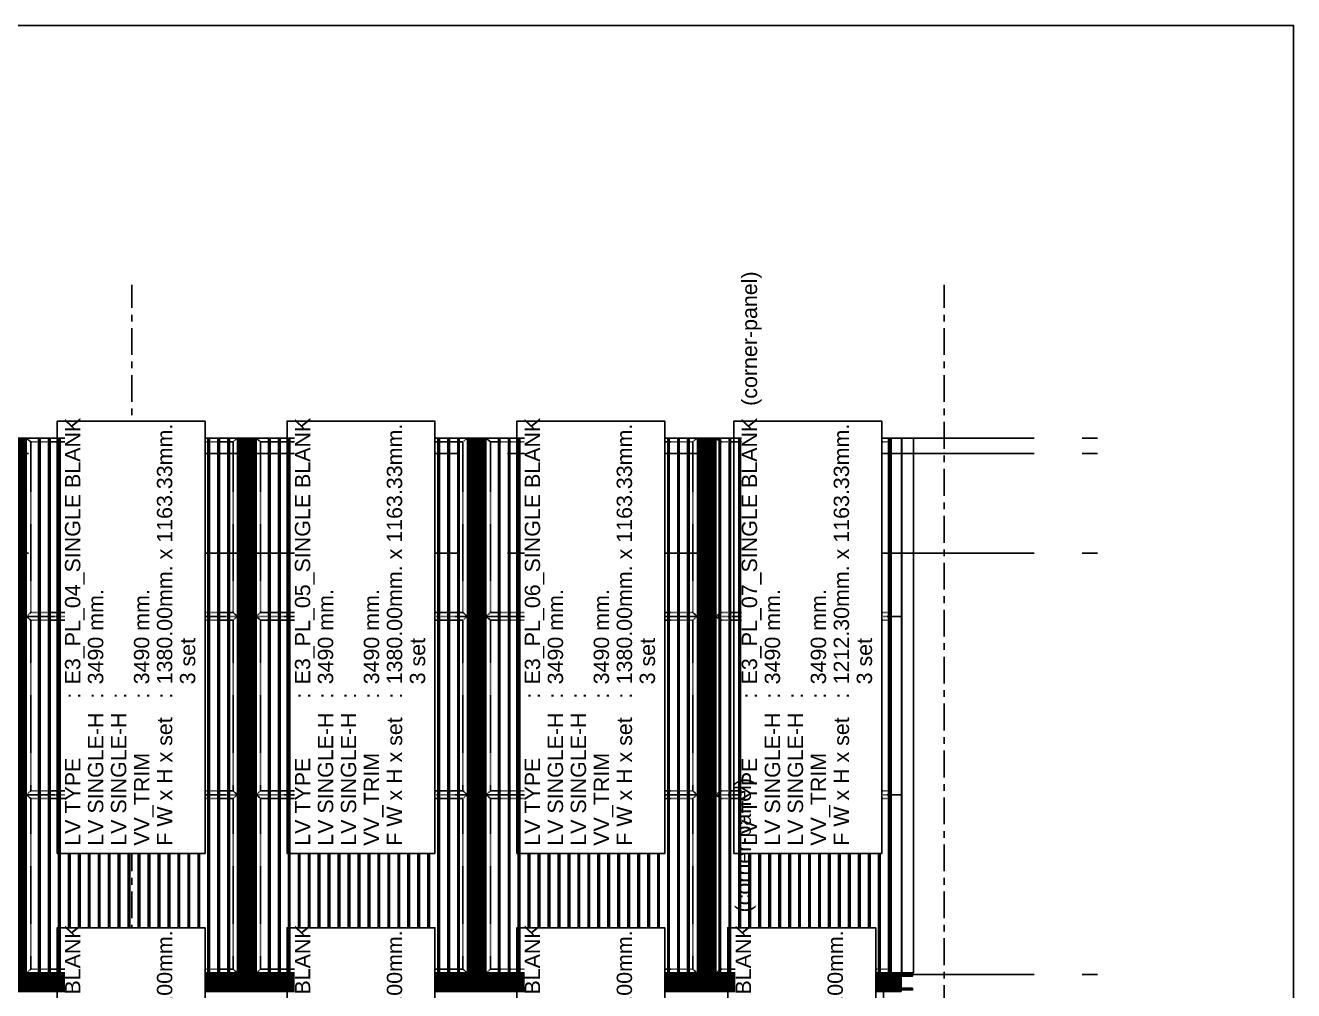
# Model space of a CAD drawing. Header units: millimetres. Extents: x -4391136 to -1798569, y -886572 to -291056.
# Drawn here: x -2402767 to -2394492, y -384595 to -378298 of the extents above; entities that cross this region are included whole.
import ezdxf
from ezdxf.enums import TextEntityAlignment as Align

# ---------------------------------------------------------------- set-up
doc = ezdxf.new("R2010")
doc.units = ezdxf.units.MM
doc.set_wipeout_variables(frame=1)
for name, pattern in [('ACM_Grid2', [9, 6, -1, 1, -1]), ('CENTER', [50.8, 31.75, -6.35, 6.35, -6.35]), ('HIDDEN', [0.375, 0.25, -0.125]), ('HIDDEN2', [4.7625, 3.175, -1.5875]), ('TA_GL_000.70000', [1.925, 0.7, -0.175, 0.175, -0.175, 0.7]), ('TA_GL_005.00000', [13.75, 5, -1.25, 1.25, -1.25, 5]), ('TA_HL_001.00000', [6.5, 3.55, -2.95])]:
    doc.linetypes.add(name, pattern=pattern)
for name, color, linetype in [('000 - 0_SYM_DWG_GRID-BUBBLE_MAIN_COLOR_1', 7, 'Continuous'), ('000 - 0_SYM_DWG_GRIDLINE_MAIN_COLOR_251', 7, 'Continuous'), ('000 - GRID', 7, 'CENTER'), ('010 - ASPG_EXTR_MAIN_COLOR_2', 7, 'Continuous'), ('010 - ASPG_EXTR_WIPEOUT_', 7, 'Continuous'), ('010 - ASPG_FRAMING_MAIN_COLOR_1', 7, 'Continuous'), ('010 - ASPG_FRAMING_MAIN_COLOR_2', 7, 'Continuous'), ('010 - ASPG_FRAMING_SUB_COLOR_2', 7, 'Continuous'), ('010 - ASPG_FRAMING_WIPEOUT_', 7, 'Continuous'), ('_[-125x65x6x8', 7, 'Continuous'), ('_PLATE-SC', 7, 'Continuous'), ('_PP-Dim', 7, 'Continuous'), ('_SC -100x100x6x8', 7, 'Continuous'), ('_SC-D1', 7, 'Continuous'), ('G-ANNO-HATCH-G251', 7, 'Continuous'), ('Xref-E1-E4$0$_Beam', 7, 'Continuous'), ('Xref-E1-E4$0$_Col', 7, 'Continuous')]:
    doc.layers.add(name, color=color, linetype=linetype)
for name, color, linetype, plot in [('000 - ESTIMATE_ASPG_MAIN_COLOR_6', 7, 'Continuous', False), ('000 - ESTIMATE_ASPG_TEXT_COLOR_1', 7, 'Continuous', False), ('000 - ESTIMATE_ASPG_WIPEOUT_', 7, 'Continuous', False), ('000_AREA_ASPG_AREA_HATCH_', 7, 'Continuous', False), ('000_AREA_ASPG_AREA_MAIN_COLOR_1', 7, 'Continuous', False)]:
    doc.layers.add(name, color=color, linetype=linetype, plot=plot)
doc.layers.add('ACM_Line_Grid Line _Existing__Lw2_', color=7, linetype='ACM_Grid2', lineweight=9)
doc.styles.add('_Arial', font='arial.ttf')
doc.styles.add('Arial', font='arial.ttf', dxfattribs={"height": 1500})
doc.styles.add('TA', font='', dxfattribs={"height": 4.5})
doc.styles.add('Xref-E1-E4$0$E4_Ent2-CRD$0$Arial', font='arial.ttf', dxfattribs={"height": 300})
doc.styles.get('TA').set_extended_font_data('Cordia New')

# ---------------------------------------------------------------- blocks, each defined once
blk = doc.blocks.new('_PL-01')
at = {"layer": 'G-ANNO-HATCH-G251'}
h = blk.add_hatch(dxfattribs=at)
h.set_pattern_fill('AR-CONC', scale=0.05)
h.set_pattern_definition([(50, (-178564.836, -85577.109), (9.10923345, -0.79695428), [0.9525, -10.4775]), (355, (-178564.836, -85577.109), (-1.76217107, 9.55284226), [0.762, -8.3820292]), (100.4514447, (-178564.077, -85577.176), (7.34706235, 8.7558876), [0.80950044, -8.90451223]), (46.1842, (-178564.836, -85574.569), (13.55395204, -2.1021164), [1.42875, -15.71625]), (96.6355576, (-178563.706, -85574.744), (11.8702067, 12.3713062), [1.2142512, -13.3567804]), (351.184151, (-178564.836, -85574.57), (11.8702067, 12.3713062), [1.1429984, -12.5729866]), (21, (-178563.566, -85575.204), (7.58071956, -5.1132599), [0.9525, -10.4775]), (326, (-178563.566, -85575.204), (3.0901014, 9.2093983), [0.762, -8.382]), (71.451445, (-178562.934, -85575.63), (10.67082096, 4.09613844), [0.80950044, -8.9044969]), (37.5, (-178564.8358, -85577.1093), (0.15443016, 4.227751944), [0, -8.2804, 0, -8.509, 0, -8.41375]), (7.5, (-178564.836, -85577.1093), (3.34098313, 5.00902874), [0, -4.8514, 0, -8.0899, 0, -3.20675]), (327.5, (-178567.668, -85577.1093), (6.77952976, -0.2864372), [0, -3.175, 0, -9.906, 0, -13.1445]), (317.5, (-178568.938, -85577.1093), (7.40645907, 1.27132455), [0, -4.1275, 0, -6.5786, 0, -9.3345])])
h.paths.add_polyline_path([(70, 0), (-70, 0), (-70, -10), (70, -10)])
h = blk.add_hatch(dxfattribs=at)
h.set_pattern_fill('ANSI32', scale=0.5, angle=90)
h.set_pattern_definition([(135, (-178371.5467, -85577.1093), (-3.36759605, -3.36759605), []), (135, (-178371.5467, -85574.8643), (-3.36759605, -3.36759605), [])])
h.paths.add_polyline_path([(70, -10), (-70, -10), (-70, -20), (70, -20)])
at = {"color": 7}
for points in [[(-70, 0), (70, 0), (70, -10), (-70, -10)], [(-70, -10), (70, -10), (70, -20), (-70, -20)]]:
    blk.add_lwpolyline(points, close=True, dxfattribs=at)
at = {"layer": 'ACM_Line_Grid Line _Existing__Lw2_', "color": 7, "lineweight": 20}
blk.add_line((0, 0), (0, -20), dxfattribs=at)
blk = doc.blocks.new('*U1440')
at = {"color": 7}
for p, q in [((-3, 4610.5), (-63, 4610.5)), ((-57.9, 4605.5), (-50, 4605.5)), ((-50, 2505.5), (-50, 4605.5)), ((-50, 4605.5), (50, 4605.5)), ((-24.8, 4582.1), (-24.8, 4568.8)), ((-24.8, 4582.1), (-23.6, 4580.8)), ((-24.8, 4568.8), (-23.6, 4570.1)), ((-22.4, 4582.1), (-23.6, 4580.8)), ((-23.6, 4580.8), (-23.6, 4570.1)), ((-23.6, 4570.1), (-22.4, 4568.8)), ((-22.4, 4582.1), (-21.2, 4580.8)), ((-22.4, 4582.1), (-22.4, 4568.8)), ((-22.4, 4568.8), (-21.2, 4570.1)), ((-20, 4582.1), (-21.2, 4580.8)), ((-21.2, 4580.8), (-21.2, 4570.1)), ((-21.2, 4570.1), (-20, 4568.8)), ((-20, 4582.1), (-18.8, 4580.8)), ((-20, 4582.1), (-20, 4568.8)), ((-20, 4568.8), (-18.8, 4570.2)), ((-17.6, 4586.3), (-18.8, 4585.5)), ((-18.8, 4585.5), (-18.8, 4565.5)), ((-17.6, 4564.7), (-18.8, 4565.5)), ((-17.6, 4586.3), (-11, 4586.3)), ((-17.6, 4579.1), (-11, 4579.1)), ((-17.6, 4571.9), (-11, 4571.9)), ((-17.6, 4564.7), (-11, 4564.7)), ((-11, 4586.3), (-9.8, 4585.5)), ((-11, 4564.7), (-9.8, 4565.5)), ((-9.8, 4589), (-9.8, 4562)), ((-9.8, 4589), (-8, 4589)), ((-9.8, 4562), (-8, 4562)), ((-8, 4589), (-8, 4562)), ((-3, 4605.5), (-3, 4610.5)), ((4, 4562), (4, 4589)), ((5.8, 4589), (4, 4589)), ((5.8, 4562), (4, 4562)), ((5.8, 4562), (5.8, 4589)), ((7, 4586.3), (5.8, 4585.5)), ((7, 4564.7), (5.8, 4565.5)), ((13.6, 4586.3), (7, 4586.3)), ((13.6, 4579.1), (7, 4579.1)), ((13.6, 4571.9), (7, 4571.9)), ((13.6, 4564.7), (7, 4564.7)), ((13.6, 4586.3), (14.8, 4585.5)), ((13.6, 4564.7), (14.8, 4565.5)), ((14.8, 4565.5), (14.8, 4585.5)), ((22.6, 4586.3), (16, 4586.3)), ((22.6, 4579.1), (16, 4579.1)), ((22.6, 4571.9), (16, 4571.9)), ((22.6, 4564.7), (16, 4564.7)), ((22.6, 4586.3), (23.8, 4585.5)), ((22.6, 4564.7), (23.8, 4565.5)), ((23.8, 4565.5), (23.8, 4585.5)), ((25, 4582.1), (23.8, 4580.8)), ((25, 4568.8), (23.8, 4570.2)), ((26.2, 4580.8), (25, 4582.1)), ((25, 4568.8), (25, 4582.1)), ((25, 4568.8), (26.2, 4570.2)), ((27.4, 4582.1), (26.2, 4580.8)), ((26.2, 4570.2), (26.2, 4580.8)), ((27.4, 4568.8), (26.2, 4570.2)), ((28.6, 4580.8), (27.4, 4582.1)), ((27.4, 4568.8), (27.4, 4582.1)), ((27.4, 4568.8), (28.6, 4570.2)), ((29.8, 4582.1), (28.6, 4580.8)), ((28.6, 4580.8), (28.6, 4570.2)), ((29.8, 4568.8), (28.6, 4570.2)), ((29.8, 4568.8), (29.8, 4582.1)), ((50, 4605.5), (50, 2505.5)), ((-3, 2500.5), (-63, 2500.5)), ((-57.9, 2505.5), (-50, 2505.5)), ((-50, 2505.5), (50, 2505.5)), ((-24.8, 2528.8), (-24.8, 2542.1)), ((-24.8, 2542.1), (-23.6, 2540.8)), ((-24.8, 2528.8), (-23.6, 2530.2)), ((-23.6, 2540.8), (-22.4, 2542.1)), ((-23.6, 2530.2), (-23.6, 2540.8)), ((-22.4, 2528.8), (-23.6, 2530.2)), ((-22.4, 2542.1), (-21.2, 2540.8)), ((-22.4, 2528.8), (-22.4, 2542.1)), ((-22.4, 2528.8), (-21.2, 2530.2)), ((-21.2, 2540.8), (-20, 2542.1)), ((-21.2, 2530.2), (-21.2, 2540.8)), ((-20, 2528.8), (-21.2, 2530.2)), ((-20, 2542.1), (-18.8, 2540.8)), ((-20, 2528.8), (-20, 2542.1)), ((-20, 2528.8), (-18.8, 2530.2)), ((-17.6, 2546.3), (-18.8, 2545.5)), ((-18.8, 2525.5), (-18.8, 2545.5)), ((-17.6, 2524.7), (-18.8, 2525.5)), ((-17.6, 2546.3), (-11, 2546.3)), ((-17.6, 2539.1), (-11, 2539.1)), ((-17.6, 2531.9), (-11, 2531.9)), ((-17.6, 2524.7), (-11, 2524.7)), ((-11, 2546.3), (-9.8, 2545.5)), ((-11, 2524.7), (-9.8, 2525.5)), ((-9.8, 2522), (-9.8, 2549)), ((-9.8, 2549), (-8, 2549)), ((-9.8, 2522), (-8, 2522)), ((-8, 2522), (-8, 2549)), ((-3, 2505.5), (-3, 2500.5)), ((4, 2549), (4, 2522)), ((5.8, 2549), (4, 2549)), ((5.8, 2522), (4, 2522)), ((5.8, 2549), (5.8, 2522)), ((7, 2546.3), (5.8, 2545.5)), ((7, 2524.7), (5.8, 2525.5)), ((13.6, 2546.3), (7, 2546.3)), ((13.6, 2539.1), (7, 2539.1)), ((13.6, 2531.9), (7, 2531.9)), ((13.6, 2524.7), (7, 2524.7)), ((13.6, 2546.3), (14.8, 2545.5)), ((13.6, 2524.7), (14.8, 2525.5)), ((14.8, 2545.5), (14.8, 2525.5)), ((22.6, 2546.3), (16, 2546.3)), ((22.6, 2539.1), (16, 2539.1)), ((22.6, 2531.9), (16, 2531.9)), ((22.6, 2524.7), (16, 2524.7)), ((22.6, 2546.3), (23.8, 2545.5)), ((22.6, 2524.7), (23.8, 2525.5)), ((23.8, 2545.5), (23.8, 2525.5)), ((25, 2542.1), (23.8, 2540.8)), ((25, 2528.8), (23.8, 2530.2)), ((25, 2542.1), (26.2, 2540.8)), ((25, 2542.1), (25, 2528.8)), ((26.2, 2530.1), (25, 2528.8)), ((27.4, 2542.1), (26.2, 2540.8)), ((26.2, 2540.8), (26.2, 2530.1)), ((27.4, 2528.8), (26.2, 2530.1)), ((27.4, 2542.1), (28.6, 2540.8)), ((27.4, 2542.1), (27.4, 2528.8)), ((28.6, 2530.1), (27.4, 2528.8)), ((29.8, 2542.1), (28.6, 2540.8)), ((28.6, 2530.1), (28.6, 2540.8)), ((29.8, 2528.8), (28.6, 2530.1)), ((29.8, 2542.1), (29.8, 2528.8))]:
    blk.add_line(p, q, dxfattribs=at)
at = {"color": 7, "linetype": 'HIDDEN'}
for p, q in [((-8, 4600.5), (-8, 4555.6)), ((-3, 4605.5), (-3, 2505.5)), ((3, 2505.5), (3, 4605.5)), ((-8, 2510.5), (-8, 2555.3))]:
    blk.add_line(p, q, dxfattribs=at)
at = {"color": 7}
for points in [[(-17.6, 4586.3, 0.325), (-17.6, 4579.1, 0.325), (-17.6, 4571.9, 0.325), (-17.6, 4564.7, 0.325)], [(-11, 4586.3, -0.325), (-11, 4579.1, -0.325), (-11, 4571.9, -0.325), (-11, 4564.7, -0.325)], [(7, 4564.7, -0.325), (7, 4571.9, -0.325), (7, 4579.1, -0.325), (7, 4586.3, -0.325)], [(13.6, 4564.7, 0.325), (13.6, 4571.9, 0.325), (13.6, 4579.1, 0.325), (13.6, 4586.3, 0.325)], [(22.6, 4564.7, 0.325), (22.6, 4571.9, 0.325), (22.6, 4579.1, 0.325), (22.6, 4586.3, 0.325)], [(-17.6, 2524.7, -0.325), (-17.6, 2531.9, -0.325), (-17.6, 2539.1, -0.325), (-17.6, 2546.3, -0.325)], [(-11, 2524.7, 0.325), (-11, 2531.9, 0.325), (-11, 2539.1, 0.325), (-11, 2546.3, 0.325)], [(7, 2546.3, 0.325), (7, 2539.1, 0.325), (7, 2531.9, 0.325), (7, 2524.7, 0.325)], [(13.6, 2546.3, -0.325), (13.6, 2539.1, -0.325), (13.6, 2531.9, -0.325), (13.6, 2524.7, -0.325)], [(22.6, 2546.3, -0.325), (22.6, 2539.1, -0.325), (22.6, 2531.9, -0.325), (22.6, 2524.7, -0.325)]]:
    blk.add_lwpolyline(points, format="xyb", dxfattribs=at)
for points in [[(16, 4586.3, 0.325), (16, 4579.1, 0.325), (16, 4571.9, 0.325), (16, 4564.7), (14.8, 4565.5), (14.8, 4585.5)], [(16, 2524.7, -0.325), (16, 2531.9, -0.325), (16, 2539.1, -0.325), (16, 2546.3), (14.8, 2545.5), (14.8, 2525.5)]]:
    blk.add_lwpolyline(points, format="xyb", close=True, dxfattribs=at)
for centre, radius, start, end in [((-57.2, 4611.4), 5.91, 188.47924, 263.15021), ((-18.3, 4575.5), 9.29, 134.32225, 225.67775), ((71.5, 4571.4), 47.7, 178.49035, 181.50965), ((23.3, 4575.5), 9.29, 314.32225, 45.67775), ((-57.2, 2499.6), 5.91, 96.84979, 171.52076), ((-18.3, 2535.5), 9.29, 134.32225, 225.67775), ((71.5, 2539.5), 47.7, 178.49035, 181.50965), ((23.3, 2535.5), 9.29, 314.32225, 45.67775)]:
    blk.add_arc(centre, radius, start, end, dxfattribs=at)
at = {"color": 7, "linetype": 'HIDDEN'}
for centre, radius, start, end in [((-13, 4600.5), 5, 0, 90), ((-2.1, 4556.3), 5.91, 186.84979, 261.52076), ((-13, 2510.5), 5, 270, 0), ((-2.1, 2554.6), 5.91, 98.47924, 173.15021)]:
    blk.add_arc(centre, radius, start, end, dxfattribs=at)
at = {"layer": 'Defpoints', "color": 7}
blk.add_line((0, 4610.5), (0, 2500.5), dxfattribs=at)
blk = doc.blocks.new('*U1441')
at = {"color": 7, "linetype": 'HIDDEN2', "ltscale": 0.5}
blk.add_line((-6944.3, -26.5), (-16249.2, -26.5), dxfattribs=at)
at = {"color": 7}
blk.add_lwpolyline([(-6944.3, 32.5), (-16249.2, 32.5), (-16249.2, -32.5), (-6944.3, -32.5)], close=True, dxfattribs=at)
blk = doc.blocks.new('*U1442')
at = {"color": 7}
for p, q in [((-3, 4610.5), (-63, 4610.5)), ((-57.9, 4605.5), (-50, 4605.5)), ((-50, 2505.5), (-50, 4605.5)), ((-50, 4605.5), (50, 4605.5)), ((-24.8, 4582.1), (-24.8, 4568.8)), ((-24.8, 4582.1), (-23.6, 4580.8)), ((-24.8, 4568.8), (-23.6, 4570.1)), ((-22.4, 4582.1), (-23.6, 4580.8)), ((-23.6, 4580.8), (-23.6, 4570.1)), ((-23.6, 4570.1), (-22.4, 4568.8)), ((-22.4, 4582.1), (-21.2, 4580.8)), ((-22.4, 4582.1), (-22.4, 4568.8)), ((-22.4, 4568.8), (-21.2, 4570.1)), ((-20, 4582.1), (-21.2, 4580.8)), ((-21.2, 4580.8), (-21.2, 4570.1)), ((-21.2, 4570.1), (-20, 4568.8)), ((-20, 4582.1), (-18.8, 4580.8)), ((-20, 4582.1), (-20, 4568.8)), ((-20, 4568.8), (-18.8, 4570.2)), ((-17.6, 4586.3), (-18.8, 4585.5)), ((-18.8, 4585.5), (-18.8, 4565.5)), ((-17.6, 4564.7), (-18.8, 4565.5)), ((-17.6, 4586.3), (-11, 4586.3)), ((-17.6, 4579.1), (-11, 4579.1)), ((-17.6, 4571.9), (-11, 4571.9)), ((-17.6, 4564.7), (-11, 4564.7)), ((-11, 4586.3), (-9.8, 4585.5)), ((-11, 4564.7), (-9.8, 4565.5)), ((-9.8, 4589), (-9.8, 4562)), ((-9.8, 4589), (-8, 4589)), ((-9.8, 4562), (-8, 4562)), ((-8, 4589), (-8, 4562)), ((-3, 4605.5), (-3, 4610.5)), ((4, 4562), (4, 4589)), ((5.8, 4589), (4, 4589)), ((5.8, 4562), (4, 4562)), ((5.8, 4562), (5.8, 4589)), ((7, 4586.3), (5.8, 4585.5)), ((7, 4564.7), (5.8, 4565.5)), ((13.6, 4586.3), (7, 4586.3)), ((13.6, 4579.1), (7, 4579.1)), ((13.6, 4571.9), (7, 4571.9)), ((13.6, 4564.7), (7, 4564.7)), ((13.6, 4586.3), (14.8, 4585.5)), ((13.6, 4564.7), (14.8, 4565.5)), ((14.8, 4565.5), (14.8, 4585.5)), ((22.6, 4586.3), (16, 4586.3)), ((22.6, 4579.1), (16, 4579.1)), ((22.6, 4571.9), (16, 4571.9)), ((22.6, 4564.7), (16, 4564.7)), ((22.6, 4586.3), (23.8, 4585.5)), ((22.6, 4564.7), (23.8, 4565.5)), ((23.8, 4565.5), (23.8, 4585.5)), ((25, 4582.1), (23.8, 4580.8)), ((25, 4568.8), (23.8, 4570.2)), ((26.2, 4580.8), (25, 4582.1)), ((25, 4568.8), (25, 4582.1)), ((25, 4568.8), (26.2, 4570.2)), ((27.4, 4582.1), (26.2, 4580.8)), ((26.2, 4570.2), (26.2, 4580.8)), ((27.4, 4568.8), (26.2, 4570.2)), ((28.6, 4580.8), (27.4, 4582.1)), ((27.4, 4568.8), (27.4, 4582.1)), ((27.4, 4568.8), (28.6, 4570.2)), ((29.8, 4582.1), (28.6, 4580.8)), ((28.6, 4580.8), (28.6, 4570.2)), ((29.8, 4568.8), (28.6, 4570.2)), ((29.8, 4568.8), (29.8, 4582.1)), ((50, 4605.5), (50, 2505.5)), ((-3, 2500.5), (-63, 2500.5)), ((-57.9, 2505.5), (-50, 2505.5)), ((-50, 2505.5), (50, 2505.5)), ((-24.8, 2528.8), (-24.8, 2542.1)), ((-24.8, 2542.1), (-23.6, 2540.8)), ((-24.8, 2528.8), (-23.6, 2530.2)), ((-23.6, 2540.8), (-22.4, 2542.1)), ((-23.6, 2530.2), (-23.6, 2540.8)), ((-22.4, 2528.8), (-23.6, 2530.2)), ((-22.4, 2542.1), (-21.2, 2540.8)), ((-22.4, 2528.8), (-22.4, 2542.1)), ((-22.4, 2528.8), (-21.2, 2530.2)), ((-21.2, 2540.8), (-20, 2542.1)), ((-21.2, 2530.2), (-21.2, 2540.8)), ((-20, 2528.8), (-21.2, 2530.2)), ((-20, 2542.1), (-18.8, 2540.8)), ((-20, 2528.8), (-20, 2542.1)), ((-20, 2528.8), (-18.8, 2530.2)), ((-17.6, 2546.3), (-18.8, 2545.5)), ((-18.8, 2525.5), (-18.8, 2545.5)), ((-17.6, 2524.7), (-18.8, 2525.5)), ((-17.6, 2546.3), (-11, 2546.3)), ((-17.6, 2539.1), (-11, 2539.1)), ((-17.6, 2531.9), (-11, 2531.9)), ((-17.6, 2524.7), (-11, 2524.7)), ((-11, 2546.3), (-9.8, 2545.5)), ((-11, 2524.7), (-9.8, 2525.5)), ((-9.8, 2522), (-9.8, 2549)), ((-9.8, 2549), (-8, 2549)), ((-9.8, 2522), (-8, 2522)), ((-8, 2522), (-8, 2549)), ((-3, 2505.5), (-3, 2500.5)), ((4, 2549), (4, 2522)), ((5.8, 2549), (4, 2549)), ((5.8, 2522), (4, 2522)), ((5.8, 2549), (5.8, 2522)), ((7, 2546.3), (5.8, 2545.5)), ((7, 2524.7), (5.8, 2525.5)), ((13.6, 2546.3), (7, 2546.3)), ((13.6, 2539.1), (7, 2539.1)), ((13.6, 2531.9), (7, 2531.9)), ((13.6, 2524.7), (7, 2524.7)), ((13.6, 2546.3), (14.8, 2545.5)), ((13.6, 2524.7), (14.8, 2525.5)), ((14.8, 2545.5), (14.8, 2525.5)), ((22.6, 2546.3), (16, 2546.3)), ((22.6, 2539.1), (16, 2539.1)), ((22.6, 2531.9), (16, 2531.9)), ((22.6, 2524.7), (16, 2524.7)), ((22.6, 2546.3), (23.8, 2545.5)), ((22.6, 2524.7), (23.8, 2525.5)), ((23.8, 2545.5), (23.8, 2525.5)), ((25, 2542.1), (23.8, 2540.8)), ((25, 2528.8), (23.8, 2530.2)), ((25, 2542.1), (26.2, 2540.8)), ((25, 2542.1), (25, 2528.8)), ((26.2, 2530.1), (25, 2528.8)), ((27.4, 2542.1), (26.2, 2540.8)), ((26.2, 2540.8), (26.2, 2530.1)), ((27.4, 2528.8), (26.2, 2530.1)), ((27.4, 2542.1), (28.6, 2540.8)), ((27.4, 2542.1), (27.4, 2528.8)), ((28.6, 2530.1), (27.4, 2528.8)), ((29.8, 2542.1), (28.6, 2540.8)), ((28.6, 2530.1), (28.6, 2540.8)), ((29.8, 2528.8), (28.6, 2530.1)), ((29.8, 2542.1), (29.8, 2528.8))]:
    blk.add_line(p, q, dxfattribs=at)
at = {"color": 7, "linetype": 'HIDDEN'}
for p, q in [((-8, 4600.5), (-8, 4555.6)), ((-3, 4605.5), (-3, 2505.5)), ((3, 2505.5), (3, 4605.5)), ((-8, 2510.5), (-8, 2555.3))]:
    blk.add_line(p, q, dxfattribs=at)
at = {"color": 7}
for points in [[(-17.6, 4586.3, 0.325), (-17.6, 4579.1, 0.325), (-17.6, 4571.9, 0.325), (-17.6, 4564.7, 0.325)], [(-11, 4586.3, -0.325), (-11, 4579.1, -0.325), (-11, 4571.9, -0.325), (-11, 4564.7, -0.325)], [(7, 4564.7, -0.325), (7, 4571.9, -0.325), (7, 4579.1, -0.325), (7, 4586.3, -0.325)], [(13.6, 4564.7, 0.325), (13.6, 4571.9, 0.325), (13.6, 4579.1, 0.325), (13.6, 4586.3, 0.325)], [(22.6, 4564.7, 0.325), (22.6, 4571.9, 0.325), (22.6, 4579.1, 0.325), (22.6, 4586.3, 0.325)], [(-17.6, 2524.7, -0.325), (-17.6, 2531.9, -0.325), (-17.6, 2539.1, -0.325), (-17.6, 2546.3, -0.325)], [(-11, 2524.7, 0.325), (-11, 2531.9, 0.325), (-11, 2539.1, 0.325), (-11, 2546.3, 0.325)], [(7, 2546.3, 0.325), (7, 2539.1, 0.325), (7, 2531.9, 0.325), (7, 2524.7, 0.325)], [(13.6, 2546.3, -0.325), (13.6, 2539.1, -0.325), (13.6, 2531.9, -0.325), (13.6, 2524.7, -0.325)], [(22.6, 2546.3, -0.325), (22.6, 2539.1, -0.325), (22.6, 2531.9, -0.325), (22.6, 2524.7, -0.325)]]:
    blk.add_lwpolyline(points, format="xyb", dxfattribs=at)
for points in [[(16, 4586.3, 0.325), (16, 4579.1, 0.325), (16, 4571.9, 0.325), (16, 4564.7), (14.8, 4565.5), (14.8, 4585.5)], [(16, 2524.7, -0.325), (16, 2531.9, -0.325), (16, 2539.1, -0.325), (16, 2546.3), (14.8, 2545.5), (14.8, 2525.5)]]:
    blk.add_lwpolyline(points, format="xyb", close=True, dxfattribs=at)
for centre, radius, start, end in [((-57.2, 4611.4), 5.91, 188.47924, 263.15021), ((-18.3, 4575.5), 9.29, 134.32225, 225.67775), ((71.5, 4571.4), 47.7, 178.49035, 181.50965), ((23.3, 4575.5), 9.29, 314.32225, 45.67775), ((-57.2, 2499.6), 5.91, 96.84979, 171.52076), ((-18.3, 2535.5), 9.29, 134.32225, 225.67775), ((71.5, 2539.5), 47.7, 178.49035, 181.50965), ((23.3, 2535.5), 9.29, 314.32225, 45.67775)]:
    blk.add_arc(centre, radius, start, end, dxfattribs=at)
at = {"color": 7, "linetype": 'HIDDEN'}
for centre, radius, start, end in [((-13, 4600.5), 5, 0, 90), ((-2.1, 4556.3), 5.91, 186.84979, 261.52076), ((-13, 2510.5), 5, 270, 0), ((-2.1, 2554.6), 5.91, 98.47924, 173.15021)]:
    blk.add_arc(centre, radius, start, end, dxfattribs=at)
at = {"layer": 'Defpoints', "color": 7}
blk.add_line((0, 4610.5), (0, 2500.5), dxfattribs=at)
blk = doc.blocks.new('*U1445')
at = {"color": 7, "linetype": 'HIDDEN2', "ltscale": 0.5}
blk.add_line((-6944.3, -26.5), (-16249.2, -26.5), dxfattribs=at)
at = {"color": 7}
blk.add_lwpolyline([(-6944.3, 32.5), (-16249.2, 32.5), (-16249.2, -32.5), (-6944.3, -32.5)], close=True, dxfattribs=at)
blk = doc.blocks.new('_SC-D1')
at = {"color": 7}
blk.add_line((3, -36), (-3, -36), dxfattribs=at)
for points in [[(-50, 0), (50, 0), (50, -6), (-50, -6)], [(-3, -6), (3, -6), (3, -106), (-3, -106)]]:
    blk.add_lwpolyline(points, close=True, dxfattribs=at)
blk = doc.blocks.new('W-1-PP17-ENT2_REV00_20260527-083622_ELEVATION_3_ST')
at = {"layer": 'Defpoints', "color": 7, "lineweight": -3}
for p, q in [((9905, 114740), (10205, 114740)), ((9905, 114090), (9905, 114740)), ((10205, 114740), (10205, 114090))]:
    blk.add_line(p, q, dxfattribs=at)
at = {"layer": 'Xref-E1-E4$0$_Beam', "color": 7, "lineweight": -3}
for p, q in [((500, 114090), (9905, 114090)), ((500, 113490), (9905, 113490)), ((500, 111340), (9905, 111340))]:
    blk.add_line(p, q, dxfattribs=at)
at = {"layer": 'Xref-E1-E4$0$_Col', "color": 7}
for p, q in [((9905, 102190), (9905, 114090)), ((9905, 114090), (10205, 114090)), ((10205, 114090), (10205, 102190))]:
    blk.add_line(p, q, dxfattribs=at)
at = {"layer": '_[-125x65x6x8', "color": 7}
for name, p in [('*U1441', (16799.3, 112990)), ('*U1445', (16799.3, 111840))]:
    blk.add_blockref(name, p, dxfattribs=at)
at = {"layer": '_PLATE-SC', "color": 7}
for p in [(6670, 113490), (9605, 113490)]:
    blk.add_blockref('_PL-01', p, dxfattribs=at)
at = {"layer": '_PLATE-SC', "color": 7, "xscale": -1, "rotation": 180}
for p in [(6670, 111340), (9605, 111340)]:
    blk.add_blockref('_PL-01', p, dxfattribs=at)
at = {"layer": '_SC -100x100x6x8', "color": 7}
for name, p in [('*U1442', (6670, 108859.5)), ('*U1440', (9605, 108859.5))]:
    blk.add_blockref(name, p, dxfattribs=at)
at = {"layer": '_SC-D1', "color": 7}
for p in [(6670, 112957.5), (9605, 112957.5), (6670, 111807.5), (9605, 111807.5)]:
    blk.add_blockref('_SC-D1', p, dxfattribs=at)
at = {"layer": 'Defpoints', "color": 7, "lineweight": -3, "style": 'Xref-E1-E4$0$E4_Ent2-CRD$0$Arial'}
blk.add_text('B52', height=120, dxfattribs=at).set_placement((4756.9, 113885.6), align=Align.MIDDLE_CENTER)
blk = doc.blocks.new('*U2359')
at = {"layer": '000 - 0_SYM_DWG_GRIDLINE_MAIN_COLOR_251', "color": 7, "linetype": 'ByBlock', "ltscale": 5}
blk.add_line((20, 0), (-295.4, 0), dxfattribs=at)
at = {"layer": '000 - 0_SYM_DWG_GRIDLINE_MAIN_COLOR_251', "color": 7}
blk.add_point((-275.4, 0), dxfattribs=at)
at = {"color": 7, "style": 'TA', "flags": 1}
blk.add_attdef('LOCATION', (6, -6), '', height=4.5, rotation=270, dxfattribs=at)
at = {"layer": '000 - 0_SYM_DWG_GRID-BUBBLE_MAIN_COLOR_1', "color": 7, "style": 'Arial'}
blk.add_attdef('GRID-HEAD', text='', height=4, rotation=90, dxfattribs=at).set_placement((41.25, 0), align=Align.MIDDLE_CENTER)
blk = doc.blocks.new('*U1519')
at = {"layer": '000 - 0_SYM_DWG_GRIDLINE_MAIN_COLOR_251', "color": 7, "linetype": 'ByBlock', "ltscale": 5}
blk.add_line((20, 0), (-232, 0), dxfattribs=at)
at = {"layer": '000 - 0_SYM_DWG_GRIDLINE_MAIN_COLOR_251', "color": 7}
blk.add_point((-212, 0), dxfattribs=at)
at = {"color": 7, "style": 'TA', "flags": 1}
blk.add_attdef('LOCATION', (6, -6), '', height=4.5, rotation=270, dxfattribs=at)
blk = doc.blocks.new('W-1-PP17-ENT2_REV00_20260527-083622_ELEVATION_3_DIMS')
at = {"layer": '000 - 0_SYM_DWG_GRIDLINE_MAIN_COLOR_251', "color": 7, "linetype": 'TA_GL_005.00000', "xscale": 50, "yscale": 50, "zscale": 50, "rotation": 180}
for p in [(0, 114840), (0, 114740), (0, 114090), (0, 111340)]:
    blk.add_blockref('*U1519', p, dxfattribs=at)
at = {"layer": '000 - GRID', "color": 7, "linetype": 'TA_GL_000.70000', "xscale": 50.00000000000038, "yscale": 50.00000000000038, "zscale": 50.00000000000038, "rotation": 270}
for p in [(5300, 101070), (10600, 101070)]:
    blk.add_blockref('*U2359', p, dxfattribs=at)
blk = doc.blocks.new('A$Cbc3bdfda')
at = {"layer": '_PP-Dim', "color": 7}
blk.add_lwpolyline([(0, -400), (775, -400), (775, 0), (0, 0)], close=True, dxfattribs=at)
blk = doc.blocks.new('*U2012')
at = {"color": 7}
blk.add_wipeout([(0, -40), (10233, -40), (10233, 40), (0, 40)], dxfattribs=at).dxf.layer = '010 - ASPG_FRAMING_WIPEOUT_'
at = {"layer": '010 - ASPG_FRAMING_MAIN_COLOR_2', "color": 7}
blk.add_lwpolyline([(0, -40), (10233, -40), (10233, 40), (0, 40)], close=True, dxfattribs=at)
at = {"color": 7}
for points in [[(-75, 40), (10308, 40), (10308, 50), (-75, 50)], [(-75, -50), (10308, -50), (10308, -40), (-75, -40)]]:
    blk.add_wipeout(points, dxfattribs=at).dxf.layer = '010 - ASPG_FRAMING_WIPEOUT_'
at = {"layer": '010 - ASPG_FRAMING_MAIN_COLOR_1', "color": 7}
for points in [[(-75, 40), (10308, 40), (10308, 50), (-75, 50)], [(-75, -50), (10308, -50), (10308, -40), (-75, -40)]]:
    blk.add_lwpolyline(points, close=True, dxfattribs=at)
blk = doc.blocks.new('*U2014')
at = {"color": 7}
blk.add_wipeout([(50, 0), (1450, 0), (1450, 3490), (50, 3490)], dxfattribs=at).dxf.layer = '010 - ASPG_EXTR_WIPEOUT_'
at = {"layer": '010 - ASPG_EXTR_MAIN_COLOR_2', "color": 7}
for points in [[(141.5, 0), (151.7, 0), (151.7, 3490), (141.5, 3490)], [(206.5, 0), (216.7, 0), (216.7, 3490), (206.5, 3490)], [(271.5, 0), (281.7, 0), (281.7, 3490), (271.5, 3490)], [(336.5, 0), (346.7, 0), (346.7, 3490), (336.5, 3490)], [(401.5, 0), (411.7, 0), (411.7, 3490), (401.5, 3490)], [(466.5, 0), (476.7, 0), (476.7, 3490), (466.5, 3490)], [(531.5, 0), (541.7, 0), (541.7, 3490), (531.5, 3490)], [(596.5, 0), (606.7, 0), (606.7, 3490), (596.5, 3490)], [(661.5, 0), (671.7, 0), (671.7, 3490), (661.5, 3490)], [(726.5, 0), (736.7, 0), (736.7, 3490), (726.5, 3490)], [(791.5, 0), (801.7, 0), (801.7, 3490), (791.5, 3490)], [(856.5, 0), (866.7, 0), (866.7, 3490), (856.5, 3490)], [(921.5, 0), (931.7, 0), (931.7, 3490), (921.5, 3490)], [(986.5, 0), (996.7, 0), (996.7, 3490), (986.5, 3490)], [(1051.5, 0), (1061.7, 0), (1061.7, 3490), (1051.5, 3490)], [(1116.5, 0), (1126.7, 0), (1126.7, 3490), (1116.5, 3490)], [(1181.5, 0), (1191.7, 0), (1191.7, 3490), (1181.5, 3490)], [(1246.5, 0), (1256.7, 0), (1256.7, 3490), (1246.5, 3490)], [(1311.5, 0), (1321.7, 0), (1321.7, 3490), (1311.5, 3490)], [(1376.5, 0), (1386.7, 0), (1386.7, 3490), (1376.5, 3490)]]:
    blk.add_lwpolyline(points, close=True, dxfattribs=at)
at = {"layer": '010 - ASPG_FRAMING_SUB_COLOR_2', "color": 7}
blk.add_lwpolyline([(50, 0), (1450, 0), (1450, 3490), (50, 3490)], close=True, dxfattribs=at)
at = {"color": 7}
for points in [[(-50, 0), (50, 0), (50, 3490), (-50, 3490)], [(1450, 0), (1550, 0), (1550, 3490), (1450, 3490)]]:
    blk.add_wipeout(points, dxfattribs=at).dxf.layer = '010 - ASPG_EXTR_WIPEOUT_'
at = {"layer": '010 - ASPG_EXTR_MAIN_COLOR_2', "color": 7}
blk.add_lwpolyline([(1441.5, 0), (1451.7, 0), (1451.7, 3490), (1441.5, 3490)], close=True, dxfattribs=at)
at = {"layer": '010 - ASPG_FRAMING_MAIN_COLOR_1', "color": 7}
for points in [[(-50, 0), (-40, 0), (-40, 3490), (-50, 3490)], [(40, 0), (50, 0), (50, 3490), (40, 3490)], [(1450, 0), (1460, 0), (1460, 3490), (1450, 3490)], [(1540, 0), (1550, 0), (1550, 3490), (1540, 3490)]]:
    blk.add_lwpolyline(points, close=True, dxfattribs=at)
at = {"layer": '010 - ASPG_FRAMING_SUB_COLOR_2', "color": 7}
for points in [[(-50, 0), (50, 0), (50, 3490), (-50, 3490)], [(1450, 0), (1550, 0), (1550, 3490), (1450, 3490)]]:
    blk.add_lwpolyline(points, close=True, dxfattribs=at)
blk = doc.blocks.new('*U2013')
at = {"color": 7}
blk.add_wipeout([(50, 0), (1272.3, 0), (1272.3, 3490), (50, 3490)], dxfattribs=at).dxf.layer = '010 - ASPG_EXTR_WIPEOUT_'
at = {"layer": '010 - ASPG_EXTR_MAIN_COLOR_2', "color": 7}
for points in [[(146.6, 0), (156.8, 0), (156.8, 3490), (146.6, 3490)], [(211.6, 0), (221.8, 0), (221.8, 3490), (211.6, 3490)], [(276.6, 0), (286.8, 0), (286.8, 3490), (276.6, 3490)], [(341.6, 0), (351.8, 0), (351.8, 3490), (341.6, 3490)], [(406.6, 0), (416.8, 0), (416.8, 3490), (406.6, 3490)], [(471.6, 0), (481.8, 0), (481.8, 3490), (471.6, 3490)], [(536.6, 0), (546.8, 0), (546.8, 3490), (536.6, 3490)], [(601.6, 0), (611.8, 0), (611.8, 3490), (601.6, 3490)], [(666.6, 0), (676.8, 0), (676.8, 3490), (666.6, 3490)], [(731.6, 0), (741.8, 0), (741.8, 3490), (731.6, 3490)], [(796.6, 0), (806.8, 0), (806.8, 3490), (796.6, 3490)], [(861.6, 0), (871.8, 0), (871.8, 3490), (861.6, 3490)], [(926.6, 0), (936.8, 0), (936.8, 3490), (926.6, 3490)], [(991.6, 0), (1001.8, 0), (1001.8, 3490), (991.6, 3490)], [(1056.6, 0), (1066.8, 0), (1066.8, 3490), (1056.6, 3490)], [(1121.6, 0), (1131.8, 0), (1131.8, 3490), (1121.6, 3490)], [(1186.6, 0), (1196.8, 0), (1196.8, 3490), (1186.6, 3490)], [(1251.6, 0), (1261.8, 0), (1261.8, 3490), (1251.6, 3490)]]:
    blk.add_lwpolyline(points, close=True, dxfattribs=at)
at = {"layer": '010 - ASPG_FRAMING_SUB_COLOR_2', "color": 7}
blk.add_lwpolyline([(50, 0), (1272.3, 0), (1272.3, 3490), (50, 3490)], close=True, dxfattribs=at)
at = {"color": 7}
blk.add_wipeout([(-50, 0), (50, 0), (50, 3490), (-50, 3490)], dxfattribs=at).dxf.layer = '010 - ASPG_EXTR_WIPEOUT_'
at = {"layer": '010 - ASPG_EXTR_MAIN_COLOR_2', "color": 7}
blk.add_lwpolyline([(81.6, 0), (91.8, 0), (91.8, 3490), (81.6, 3490)], close=True, dxfattribs=at)
at = {"layer": '010 - ASPG_FRAMING_MAIN_COLOR_1', "color": 7}
for points in [[(-50, 0), (-40, 0), (-40, 3490), (-50, 3490)], [(40, 0), (50, 0), (50, 3490), (40, 3490)]]:
    blk.add_lwpolyline(points, close=True, dxfattribs=at)
at = {"layer": '010 - ASPG_FRAMING_SUB_COLOR_2', "color": 7}
blk.add_lwpolyline([(-50, 0), (50, 0), (50, 3490), (-50, 3490)], close=True, dxfattribs=at)
blk = doc.blocks.new('*U2376')
at = {"layer": '010 - ASPG_FRAMING_MAIN_COLOR_1', "color": 7, "linetype": 'ByBlock'}
for points in [[(0, 0), (0, 1380), (25, 1350), (25, 30), (0, 0)], [(1163.3, 1380), (0, 1380), (25, 1350), (1138.3, 1350)], [(1163.3, 0), (1163.3, 1380), (1138.3, 1350), (1138.3, 30), (1163.3, 0)], [(25, 30), (1138.3, 30), (1163.3, 0), (0, 0), (25, 30)]]:
    blk.add_lwpolyline(points, close=True, dxfattribs=at)
blk = doc.blocks.new('*U2204')
at = {"layer": '010 - ASPG_FRAMING_MAIN_COLOR_1', "color": 7, "linetype": 'ByBlock'}
for points in [[(0, 0), (0, 1212.3), (25, 1182.3), (25, 30), (0, 0)], [(1163.3, 1212.3), (0, 1212.3), (25, 1182.3), (1138.3, 1182.3)], [(1163.3, 0), (1163.3, 1212.3), (1138.3, 1182.3), (1138.3, 30), (1163.3, 0)], [(25, 30), (1138.3, 30), (1163.3, 0), (0, 0), (25, 30)]]:
    blk.add_lwpolyline(points, close=True, dxfattribs=at)
blk = doc.blocks.new('*U2385')
at = {"layer": '010 - ASPG_FRAMING_MAIN_COLOR_1', "color": 7, "linetype": 'ByBlock'}
for points in [[(0, 0), (0, 1212.3), (25, 1182.3), (25, 30), (0, 0)], [(1163.3, 1212.3), (0, 1212.3), (25, 1182.3), (1138.3, 1182.3)], [(1163.3, 0), (1163.3, 1212.3), (1138.3, 1182.3), (1138.3, 30), (1163.3, 0)], [(25, 30), (1138.3, 30), (1163.3, 0), (0, 0), (25, 30)]]:
    blk.add_lwpolyline(points, close=True, dxfattribs=at)
blk = doc.blocks.new('*U2022')
at = {"color": 7}
blk.add_wipeout([(0, 0), (1163.3, 0), (1163.3, 67.3), (0, 67.3)], dxfattribs=at).dxf.layer = '010 - ASPG_FRAMING_WIPEOUT_'
blk.add_wipeout([(3490, 67.8), (3490, 144.8), (0, 144.8), (0, 67.8)], dxfattribs=at).dxf.layer = '010 - ASPG_EXTR_WIPEOUT_'
at = {"layer": '010 - ASPG_EXTR_MAIN_COLOR_2', "color": 7}
blk.add_lwpolyline([(3490, 69.8), (3490, 144.8), (0, 144.8), (0, 69.8)], close=True, dxfattribs=at)
at = {"layer": '010 - ASPG_FRAMING_SUB_COLOR_2', "color": 7}
blk.add_lwpolyline([(0, 0), (1163.3, 0), (1163.3, 67.3), (0, 67.3)], close=True, dxfattribs=at)
blk = doc.blocks.new('*U2023')
at = {"color": 7}
blk.add_wipeout([(0, 0), (1163.3, 0), (1163.3, 67.3), (0, 67.3)], dxfattribs=at).dxf.layer = '010 - ASPG_FRAMING_WIPEOUT_'
at = {"layer": '010 - ASPG_FRAMING_SUB_COLOR_2', "color": 7}
blk.add_lwpolyline([(0, 0), (1163.3, 0), (1163.3, 67.3), (0, 67.3)], close=True, dxfattribs=at)
blk = doc.blocks.new('A$Cd3cf6656')
at = {"color": 7}
blk.add_wipeout([(-964.7, -457.4), (1855.6, -457.4), (1855.6, 457.4), (-964.7, 457.4)], dxfattribs=at).dxf.layer = '000 - ESTIMATE_ASPG_WIPEOUT_'
at = {"layer": '000 - ESTIMATE_ASPG_MAIN_COLOR_6', "color": 7}
blk.add_lwpolyline([(-964.7, -457.4), (1855.6, -457.4), (1855.6, 507.4), (-964.7, 507.4)], close=True, dxfattribs=at)
at = {"layer": '000 - ESTIMATE_ASPG_TEXT_COLOR_1', "color": 7, "style": '_Arial'}
for s, p in [('LV TYPE', (-914.7, 356.5)), (':', (45, 356.5)), ('LV SINGLE-H', (-914.7, 206.5)), (':', (45, 206.5)), ('LV SINGLE-H', (-914.7, 56.5)), (':', (45, 56.5)), ('VV_TRIM', (-914.7, -93.5)), (':', (45, -93.5)), ('F W x H x set', (-914.7, -243.5)), (':', (45, -243.5))]:
    blk.add_text(s, height=100, dxfattribs=at).set_placement(p)
for tag, p in [('LV_TYPE_VAL', (138.1, 356.5)), ('LV_SIN-H_VAL', (138.1, 206.5)), ('LV_DOU-H_VAL', (138.1, 56.5)), ('V-TRIM_VAL', (138.1, -93.5)), ('FRAME_VAL', (138.1, -243.5)), ('FRAME_SET', (138.1, -393.5))]:
    blk.add_attdef(tag, p, '', height=100, dxfattribs=at)
blk = doc.blocks.new('*U2676')
at = {"layer": '000_AREA_ASPG_AREA_HATCH_', "transparency": 33554539}
h = blk.add_hatch(dxfattribs=at)
h.set_pattern_fill('ANSI31')
h.set_pattern_definition([(45, (-24.4354, 3464.1105), (-2.245064, 2.245064), [])])
h.paths.add_polyline_path([(-60, 0), (60, 0), (60, 3490), (-60, 3490)])
at = {"layer": '000_AREA_ASPG_AREA_MAIN_COLOR_1', "color": 7}
blk.add_lwpolyline([(-60, 0), (60, 0), (60, 3490), (-60, 3490)], close=True, dxfattribs=at)
blk = doc.blocks.new('*U2672')
at = {"layer": '000_AREA_ASPG_AREA_HATCH_', "transparency": 33554539}
h = blk.add_hatch(dxfattribs=at)
h.set_pattern_fill('ANSI31')
h.set_pattern_definition([(45, (-24.4354, 3464.1105), (-2.245064, 2.245064), [])])
h.paths.add_polyline_path([(-60, 0), (60, 0), (60, 3490), (-60, 3490)])
at = {"layer": '000_AREA_ASPG_AREA_MAIN_COLOR_1', "color": 7}
blk.add_lwpolyline([(-60, 0), (60, 0), (60, 3490), (-60, 3490)], close=True, dxfattribs=at)
blk = doc.blocks.new('*U2677')
at = {"layer": '000_AREA_ASPG_AREA_HATCH_', "transparency": 33554539}
h = blk.add_hatch(dxfattribs=at)
h.set_pattern_fill('ANSI31')
h.set_pattern_definition([(45, (-24.4354, 10282.1105), (-2.245064, 2.245064), [])])
h.paths.add_polyline_path([(-60, 0), (60, 0), (60, 10308), (-60, 10308)])
at = {"layer": '000_AREA_ASPG_AREA_MAIN_COLOR_1', "color": 7}
blk.add_lwpolyline([(-60, 0), (60, 0), (60, 10308), (-60, 10308)], close=True, dxfattribs=at)

msp = doc.modelspace()

# ---------------------------------------------------------------- block references
at = {"color": 7}
msp.add_blockref('W-1-PP17-ENT2_REV00_20260527-083622_ELEVATION_3_ST', (-2407372.3, -495830.4), dxfattribs=at)
at = {"layer": '_PP-Dim', "color": 7, "xscale": 50, "yscale": 50, "zscale": 50}
msp.add_blockref('A$Cbc3bdfda', (-2433241.6, -378297.9), dxfattribs=at)

# ---------------------------------------------------------------- next in the draw order: block references
at = {"color": 7, "rotation": 180}
msp.add_blockref('*U2012', (-2397053.3, -384540.4), dxfattribs=at)

# ---------------------------------------------------------------- next in the draw order: block references
at = {"color": 7}
msp.add_blockref('*U2014', (-2402822.3, -384480.4), dxfattribs=at)

# ---------------------------------------------------------------- next in the draw order: block references
for name, p in [('*U2672', (-2402822.3, -384480.4)), ('*U2014', (-2401322.3, -384480.4))]:
    msp.add_blockref(name, p, dxfattribs=at)

# ---------------------------------------------------------------- next in the draw order: block references
at = {"color": 7, "linetype": 'TA_HL_001.00000', "rotation": 90}
for p in [(-2401382.3, -382153.8), (-2401382.3, -383317.1), (-2401382.3, -384480.4)]:
    msp.add_blockref('*U2376', p, dxfattribs=at)
at = {"color": 7}
for name, p in [('*U2672', (-2401322.3, -384480.4)), ('*U2014', (-2399822.3, -384480.4))]:
    msp.add_blockref(name, p, dxfattribs=at)

# ---------------------------------------------------------------- next in the draw order: block references
at = {"color": 7, "linetype": 'TA_HL_001.00000', "rotation": 90}
for p in [(-2399882.3, -382153.8), (-2399882.3, -383317.1), (-2399882.3, -384480.4)]:
    msp.add_blockref('*U2376', p, dxfattribs=at)
at = {"color": 7}
for name, p in [('*U2672', (-2399822.3, -384480.4)), ('*U2013', (-2398322.3, -384480.4))]:
    msp.add_blockref(name, p, dxfattribs=at)

# ---------------------------------------------------------------- next in the draw order: block references
at = {"color": 7, "linetype": 'TA_HL_001.00000', "rotation": 90}
for name, p in [('*U2376', (-2398382.3, -382153.8)), ('*U2385', (-2397050, -382153.8)), ('*U2376', (-2398382.3, -383317.1)), ('*U2385', (-2397050, -383317.1)), ('*U2376', (-2398382.3, -384480.4)), ('*U2204', (-2397050, -384480.4))]:
    msp.add_blockref(name, p, dxfattribs=at)
at = {"color": 7}
msp.add_blockref('*U2676', (-2398322.3, -384480.4), dxfattribs=at)

# ---------------------------------------------------------------- next in the draw order: block references
at = {"color": 7, "linetype": 'TA_HL_001.00000', "yscale": -1, "rotation": 90}
msp.add_blockref('*U2022', (-2397117.3, -384480.4), dxfattribs=at)

# ---------------------------------------------------------------- next in the draw order: block references
msp.add_blockref('*U2023', (-2397117.3, -383317.1), dxfattribs=at)
at = {"color": 7, "rotation": 90}
msp.add_blockref('*U2677', (-2397053.3, -384540.4), dxfattribs=at)

# ---------------------------------------------------------------- next in the draw order: block references
at = {"color": 7, "linetype": 'TA_HL_001.00000', "yscale": -1, "rotation": 90}
msp.add_blockref('*U2023', (-2397117.3, -382153.8), dxfattribs=at)

# ---------------------------------------------------------------- next in the draw order: block references
at = {"color": 7}
msp.add_blockref('W-1-PP17-ENT2_REV00_20260527-083622_ELEVATION_3_DIMS', (-2407372.3, -495830.4), dxfattribs=at)

# ---------------------------------------------------------------- next in the draw order: block references
at = {"color": 7, "rotation": 90}
for p, values in [((-2397636.2, -382735.4), {'LV_TYPE_VAL': 'E3_PL_07_SINGLE BLANK  (corner-panel)', 'LV_SIN-H_VAL': '3490 mm. ', 'V-TRIM_VAL': '3490 mm.', 'FRAME_VAL': '1212.30mm. x 1163.33mm.', 'FRAME_SET': '3 set'}), ((-2402052.3, -382735.4), {'LV_TYPE_VAL': 'E3_PL_04_SINGLE BLANK', 'LV_SIN-H_VAL': '3490 mm. ', 'V-TRIM_VAL': '3490 mm.', 'FRAME_VAL': '1380.00mm. x 1163.33mm.', 'FRAME_SET': '3 set'}), ((-2400552.3, -382735.4), {'LV_TYPE_VAL': 'E3_PL_05_SINGLE BLANK', 'LV_SIN-H_VAL': '3490 mm. ', 'V-TRIM_VAL': '3490 mm.', 'FRAME_VAL': '1380.00mm. x 1163.33mm.', 'FRAME_SET': '3 set'}), ((-2399052.3, -382735.4), {'LV_TYPE_VAL': 'E3_PL_06_SINGLE BLANK', 'LV_SIN-H_VAL': '3490 mm. ', 'V-TRIM_VAL': '3490 mm.', 'FRAME_VAL': '1380.00mm. x 1163.33mm.', 'FRAME_SET': '3 set'}), ((-2402052.3, -386040.4), {'LV_TYPE_VAL': 'E3_PL_11_SINGLE BLANK', 'LV_SIN-H_VAL': '2880 mm. ', 'V-TRIM_VAL': '2880 mm.', 'FRAME_VAL': '1380.00mm. x 1440.00mm.', 'FRAME_SET': '2 set'}), ((-2400552.3, -386040.4), {'LV_TYPE_VAL': 'E3_PL_12_SINGLE BLANK', 'LV_SIN-H_VAL': '2880 mm. ', 'V-TRIM_VAL': '2880 mm.', 'FRAME_VAL': '1380.00mm. x 1440.00mm.', 'FRAME_SET': '2 set'}), ((-2399052.3, -386040.4), {'LV_TYPE_VAL': 'E3_PL_13_SINGLE BLANK', 'LV_SIN-H_VAL': '2880 mm. ', 'V-TRIM_VAL': '2880 mm.', 'FRAME_VAL': '1380.00mm. x 1440.00mm.', 'FRAME_SET': '2 set'})]:
    msp.add_blockref('A$Cd3cf6656', p, dxfattribs=at).add_auto_attribs(values)

# ---------------------------------------------------------------- next in the draw order: block references
msp.add_blockref('A$Cd3cf6656', (-2397676.2, -386040.4), dxfattribs=at).add_auto_attribs({'LV_TYPE_VAL': 'E3_PL_14_SINGLE BLANK  (corner-panel)', 'LV_SIN-H_VAL': '2880 mm. ', 'V-TRIM_VAL': '2880 mm.', 'FRAME_VAL': '1212.30mm. x 1440.00mm.', 'FRAME_SET': '2 set'})

doc.saveas('drawing.dxf')
